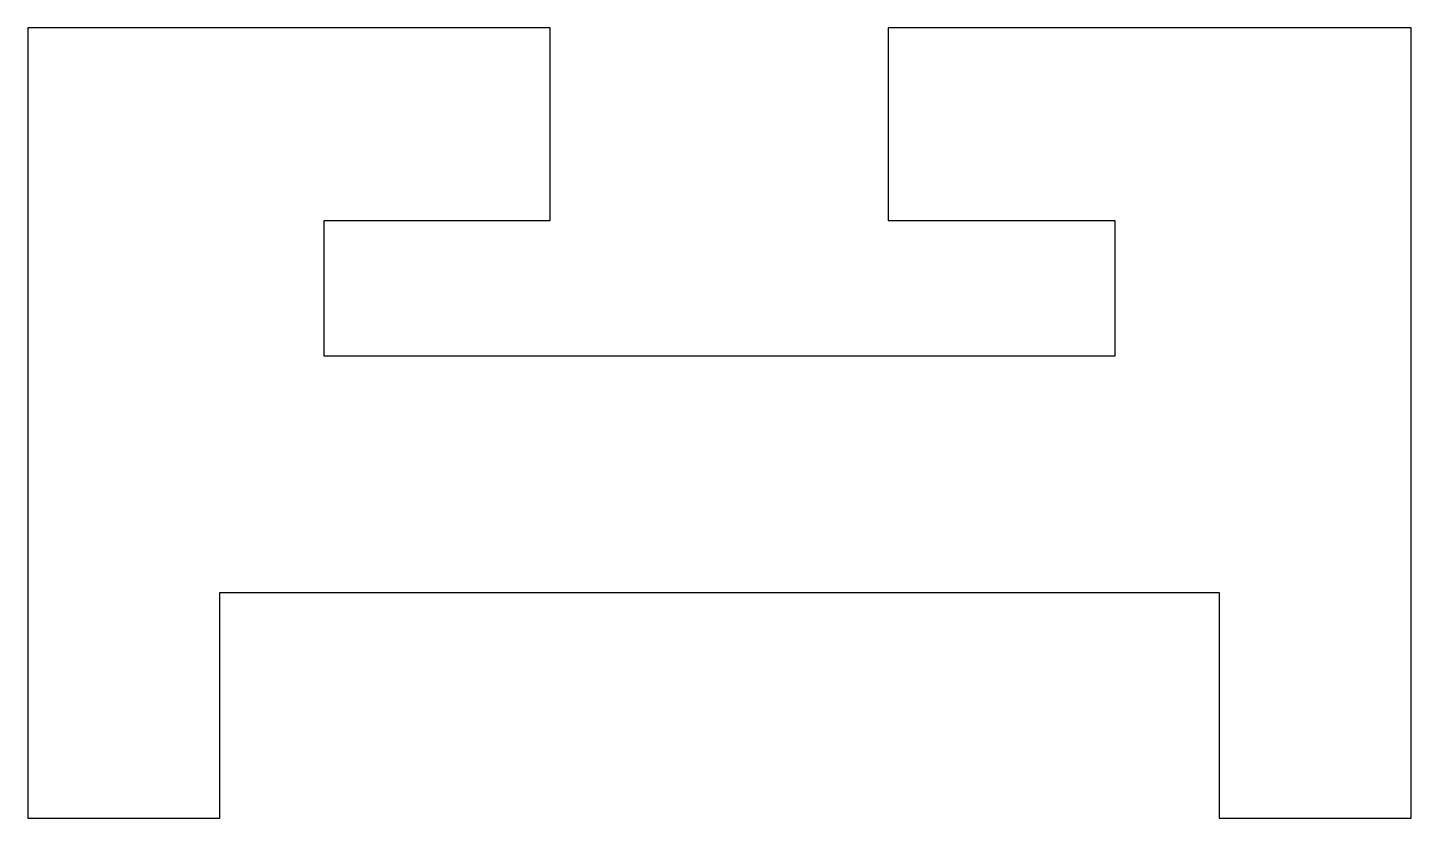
# Model space of a CAD drawing. Header units: millimetres. Extents: x 16.9 to 41.5, y 7.7 to 21.7.
import ezdxf

# ---------------------------------------------------------------- set-up
doc = ezdxf.new("R2010")
doc.units = ezdxf.units.MM
doc.layers.add('Corte exterior', color=1, linetype='Continuous', true_color=0xff0000)

msp = doc.modelspace()

# ---------------------------------------------------------------- linework, layer by layer
at = {"layer": 'Corte exterior'}
msp.add_lwpolyline([(38.05, 7.7), (41.45, 7.7), (41.45, 21.7), (32.186, 21.7), (32.186, 18.283), (36.2, 18.283), (36.2, 15.883), (29.7, 15.883), (22.2, 15.883), (22.2, 18.283), (26.2, 18.283), (26.2, 21.7), (16.95, 21.7), (16.95, 7.7), (20.35, 7.7), (20.35, 11.7), (38.05, 11.7)], close=True, dxfattribs=at)

doc.saveas('drawing.dxf')
